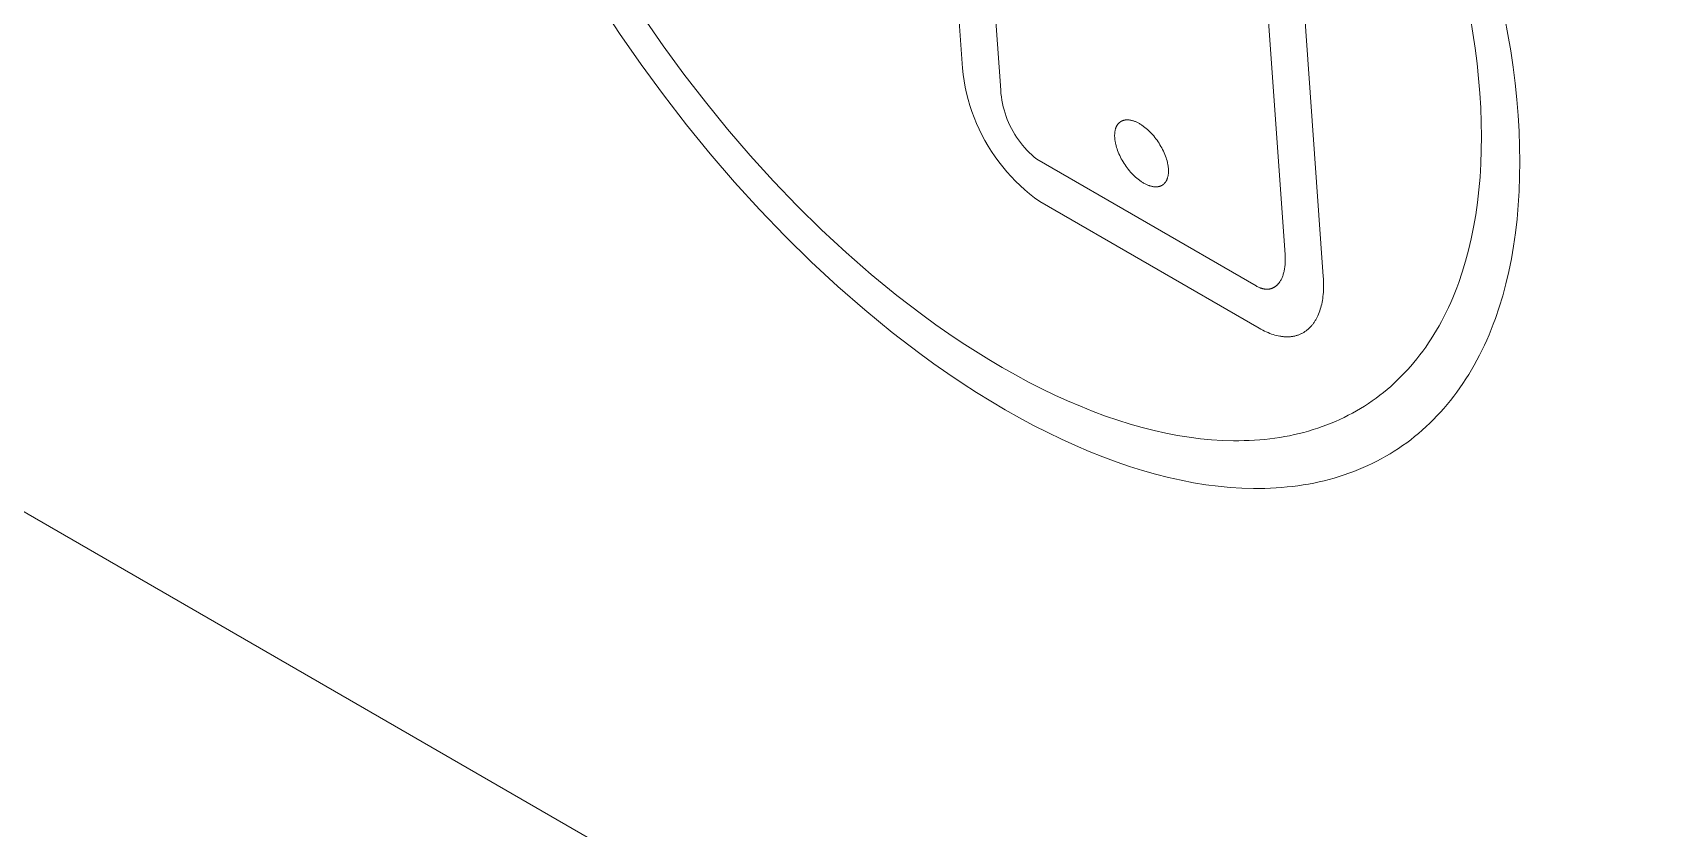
# Model space of a CAD drawing. Header units: millimetres. Extents: x -279 to 4999, y 61 to 3536.
# Drawn here: x 3537.98 to 3573.79, y 1871.23 to 1888.87 of the extents above; entities that cross this region are included whole.
import ezdxf

# ---------------------------------------------------------------- set-up
doc = ezdxf.new("R2010")
doc.units = ezdxf.units.MM
doc.layers.add('ZANO_R', color=7, linetype='Continuous', lineweight=0)

msp = doc.modelspace()

# ---------------------------------------------------------------- linework, layer by layer
at = {"layer": 'ZANO_R'}
for p, q in [((4521.23, 1310.465), (3485.725, 1908.314)), ((3557.691, 1900.718), (3558.588, 1888.077)), ((3559.435, 1887.588), (3558.538, 1900.229)), ((3564.839, 1896.591), (3565.736, 1883.95)), ((3566.583, 1883.461), (3565.686, 1896.102)), ((3550.529, 1889.546), (3550.989, 1888.847)), ((3551.955, 1888.571), (3551.51, 1889.211)), ((3569.843, 1889.19), (3569.899, 1888.853)), ((3570.675, 1888.824), (3570.608, 1889.189)), ((3550.989, 1888.847), (3551.468, 1888.159)), ((3552.416, 1887.943), (3551.955, 1888.571)), ((3569.899, 1888.853), (3569.948, 1888.517)), ((3569.948, 1888.517), (3569.989, 1888.183)), ((3570.735, 1888.462), (3570.675, 1888.824)), ((3551.468, 1888.159), (3551.963, 1887.485)), ((3569.989, 1888.183), (3570.024, 1887.851)), ((3570.787, 1888.101), (3570.735, 1888.462)), ((3552.892, 1887.328), (3552.416, 1887.943)), ((3558.588, 1888.077), (3558.604, 1887.937)), ((3558.604, 1887.937), (3558.624, 1887.798)), ((3558.624, 1887.798), (3558.65, 1887.659)), ((3570.024, 1887.851), (3570.051, 1887.521)), ((3570.832, 1887.742), (3570.787, 1888.101)), ((3551.963, 1887.485), (3552.473, 1886.825)), ((3558.65, 1887.659), (3558.68, 1887.521)), ((3558.68, 1887.521), (3558.715, 1887.385)), ((3559.441, 1887.514), (3559.435, 1887.588)), ((3559.45, 1887.441), (3559.441, 1887.514)), ((3559.461, 1887.368), (3559.45, 1887.441)), ((3570.051, 1887.521), (3570.07, 1887.196)), ((3570.869, 1887.386), (3570.832, 1887.742)), ((3553.381, 1886.728), (3552.892, 1887.328)), ((3558.715, 1887.385), (3558.754, 1887.25)), ((3558.754, 1887.25), (3558.798, 1887.116)), ((3558.798, 1887.116), (3558.847, 1886.984)), ((3559.475, 1887.295), (3559.461, 1887.368)), ((3559.491, 1887.223), (3559.475, 1887.295)), ((3559.51, 1887.151), (3559.491, 1887.223)), ((3559.531, 1887.08), (3559.51, 1887.151)), ((3559.555, 1887.01), (3559.531, 1887.08)), ((3570.07, 1887.196), (3570.082, 1886.877)), ((3570.898, 1887.032), (3570.869, 1887.386)), ((3552.473, 1886.825), (3552.999, 1886.181)), ((3553.884, 1886.144), (3553.381, 1886.728)), ((3558.847, 1886.984), (3558.9, 1886.853)), ((3558.9, 1886.853), (3558.958, 1886.725)), ((3558.958, 1886.725), (3559.02, 1886.598)), ((3559.581, 1886.941), (3559.555, 1887.01)), ((3559.609, 1886.873), (3559.581, 1886.941)), ((3559.64, 1886.806), (3559.609, 1886.873)), ((3559.673, 1886.74), (3559.64, 1886.806)), ((3559.709, 1886.675), (3559.673, 1886.74)), ((3561.977, 1886.727), (3561.974, 1886.714)), ((3561.981, 1886.739), (3561.977, 1886.727)), ((3561.985, 1886.751), (3561.981, 1886.739)), ((3561.987, 1886.757), (3561.985, 1886.751)), ((3561.989, 1886.763), (3561.987, 1886.757)), ((3561.992, 1886.768), (3561.989, 1886.763)), ((3561.994, 1886.774), (3561.992, 1886.768)), ((3561.996, 1886.78), (3561.994, 1886.774)), ((3561.999, 1886.785), (3561.996, 1886.78)), ((3562.002, 1886.79), (3561.999, 1886.785)), ((3562.004, 1886.796), (3562.002, 1886.79)), ((3562.007, 1886.801), (3562.004, 1886.796)), ((3562.01, 1886.806), (3562.007, 1886.801)), ((3562.013, 1886.811), (3562.01, 1886.806)), ((3562.016, 1886.816), (3562.013, 1886.811)), ((3562.019, 1886.82), (3562.016, 1886.816)), ((3562.023, 1886.825), (3562.019, 1886.82)), ((3562.026, 1886.83), (3562.023, 1886.825)), ((3562.029, 1886.834), (3562.026, 1886.83)), ((3562.033, 1886.839), (3562.029, 1886.834)), ((3562.036, 1886.843), (3562.033, 1886.839)), ((3562.04, 1886.847), (3562.036, 1886.843)), ((3562.043, 1886.851), (3562.04, 1886.847)), ((3562.047, 1886.855), (3562.043, 1886.851)), ((3562.051, 1886.859), (3562.047, 1886.855)), ((3562.055, 1886.863), (3562.051, 1886.859)), ((3562.059, 1886.867), (3562.055, 1886.863)), ((3562.063, 1886.87), (3562.059, 1886.867)), ((3562.067, 1886.874), (3562.063, 1886.87)), ((3562.071, 1886.877), (3562.067, 1886.874)), ((3562.075, 1886.88), (3562.071, 1886.877)), ((3562.079, 1886.884), (3562.075, 1886.88)), ((3562.084, 1886.887), (3562.079, 1886.884)), ((3562.088, 1886.89), (3562.084, 1886.887)), ((3562.093, 1886.893), (3562.088, 1886.89)), ((3562.097, 1886.896), (3562.093, 1886.893)), ((3562.102, 1886.898), (3562.097, 1886.896)), ((3562.106, 1886.901), (3562.102, 1886.898)), ((3562.111, 1886.903), (3562.106, 1886.901)), ((3562.116, 1886.906), (3562.111, 1886.903)), ((3562.121, 1886.908), (3562.116, 1886.906)), ((3562.126, 1886.91), (3562.121, 1886.908)), ((3562.131, 1886.912), (3562.126, 1886.91)), ((3562.136, 1886.914), (3562.131, 1886.912)), ((3562.141, 1886.916), (3562.136, 1886.914)), ((3562.146, 1886.918), (3562.141, 1886.916)), ((3562.151, 1886.92), (3562.146, 1886.918)), ((3562.157, 1886.921), (3562.151, 1886.92)), ((3562.162, 1886.923), (3562.157, 1886.921)), ((3562.167, 1886.924), (3562.162, 1886.923)), ((3562.173, 1886.926), (3562.167, 1886.924)), ((3562.178, 1886.927), (3562.173, 1886.926)), ((3562.184, 1886.928), (3562.178, 1886.927)), ((3562.19, 1886.929), (3562.184, 1886.928)), ((3562.195, 1886.93), (3562.19, 1886.929)), ((3562.201, 1886.93), (3562.195, 1886.93)), ((3562.207, 1886.931), (3562.201, 1886.93)), ((3562.213, 1886.931), (3562.207, 1886.931)), ((3562.219, 1886.932), (3562.213, 1886.931)), ((3562.225, 1886.932), (3562.219, 1886.932)), ((3562.231, 1886.932), (3562.225, 1886.932)), ((3562.237, 1886.932), (3562.231, 1886.932)), ((3562.243, 1886.932), (3562.237, 1886.932)), ((3562.255, 1886.932), (3562.243, 1886.932)), ((3562.268, 1886.931), (3562.255, 1886.932)), ((3562.281, 1886.93), (3562.268, 1886.931)), ((3562.294, 1886.928), (3562.281, 1886.93)), ((3562.307, 1886.926), (3562.294, 1886.928)), ((3562.32, 1886.924), (3562.307, 1886.926)), ((3562.334, 1886.921), (3562.32, 1886.924)), ((3562.347, 1886.917), (3562.334, 1886.921)), ((3562.361, 1886.913), (3562.347, 1886.917)), ((3562.375, 1886.909), (3562.361, 1886.913)), ((3562.39, 1886.904), (3562.375, 1886.909)), ((3562.404, 1886.899), (3562.39, 1886.904)), ((3562.418, 1886.893), (3562.404, 1886.899)), ((3562.433, 1886.887), (3562.418, 1886.893)), ((3562.448, 1886.88), (3562.433, 1886.887)), ((3562.463, 1886.873), (3562.448, 1886.88)), ((3562.478, 1886.865), (3562.463, 1886.873)), ((3562.493, 1886.857), (3562.478, 1886.865)), ((3562.508, 1886.848), (3562.493, 1886.857)), ((3562.524, 1886.839), (3562.508, 1886.848)), ((3562.539, 1886.83), (3562.524, 1886.839)), ((3562.554, 1886.82), (3562.539, 1886.83)), ((3562.57, 1886.81), (3562.554, 1886.82)), ((3562.585, 1886.799), (3562.57, 1886.81)), ((3562.6, 1886.788), (3562.585, 1886.799)), ((3562.629, 1886.765), (3562.6, 1886.788)), ((3562.659, 1886.742), (3562.629, 1886.765)), ((3562.688, 1886.716), (3562.659, 1886.742)), ((3570.082, 1886.877), (3570.086, 1886.565)), ((3570.919, 1886.683), (3570.898, 1887.032)), ((3559.02, 1886.598), (3559.086, 1886.474)), ((3559.086, 1886.474), (3559.157, 1886.352)), ((3559.746, 1886.611), (3559.709, 1886.675)), ((3559.786, 1886.549), (3559.746, 1886.611)), ((3559.828, 1886.488), (3559.786, 1886.549)), ((3559.872, 1886.428), (3559.828, 1886.488)), ((3559.918, 1886.371), (3559.872, 1886.428)), ((3559.966, 1886.314), (3559.918, 1886.371)), ((3561.96, 1886.615), (3561.959, 1886.599)), ((3561.959, 1886.599), (3561.959, 1886.583)), ((3561.959, 1886.583), (3561.959, 1886.567)), ((3561.959, 1886.567), (3561.96, 1886.551)), ((3561.962, 1886.645), (3561.96, 1886.63)), ((3561.96, 1886.63), (3561.96, 1886.615)), ((3561.96, 1886.551), (3561.961, 1886.534)), ((3561.961, 1886.534), (3561.962, 1886.517)), ((3561.963, 1886.659), (3561.962, 1886.645)), ((3561.962, 1886.517), (3561.964, 1886.499)), ((3561.965, 1886.673), (3561.963, 1886.659)), ((3561.964, 1886.499), (3561.966, 1886.482)), ((3561.968, 1886.687), (3561.965, 1886.673)), ((3561.966, 1886.482), (3561.969, 1886.465)), ((3561.97, 1886.701), (3561.968, 1886.687)), ((3561.969, 1886.465), (3561.971, 1886.447)), ((3561.974, 1886.714), (3561.97, 1886.701)), ((3561.971, 1886.447), (3561.975, 1886.43)), ((3561.975, 1886.43), (3561.978, 1886.412)), ((3561.978, 1886.412), (3561.982, 1886.394)), ((3561.982, 1886.394), (3561.991, 1886.358)), ((3562.716, 1886.69), (3562.688, 1886.716)), ((3562.744, 1886.663), (3562.716, 1886.69)), ((3562.771, 1886.634), (3562.744, 1886.663)), ((3562.798, 1886.605), (3562.771, 1886.634)), ((3562.824, 1886.575), (3562.798, 1886.605)), ((3562.849, 1886.544), (3562.824, 1886.575)), ((3562.874, 1886.512), (3562.849, 1886.544)), ((3562.898, 1886.479), (3562.874, 1886.512)), ((3562.921, 1886.446), (3562.898, 1886.479)), ((3562.943, 1886.413), (3562.921, 1886.446)), ((3562.964, 1886.378), (3562.943, 1886.413)), ((3562.985, 1886.344), (3562.964, 1886.378)), ((3570.086, 1886.565), (3570.083, 1886.258)), ((3570.931, 1886.341), (3570.919, 1886.683)), ((3552.999, 1886.181), (3553.539, 1885.554)), ((3554.399, 1885.577), (3553.884, 1886.144)), ((3559.157, 1886.352), (3559.232, 1886.233)), ((3559.232, 1886.233), (3559.311, 1886.116)), ((3559.311, 1886.116), (3559.394, 1886.002)), ((3559.394, 1886.002), (3559.48, 1885.891)), ((3560.016, 1886.26), (3559.966, 1886.314)), ((3560.068, 1886.207), (3560.016, 1886.26)), ((3560.122, 1886.156), (3560.068, 1886.207)), ((3560.177, 1886.107), (3560.122, 1886.156)), ((3560.234, 1886.06), (3560.177, 1886.107)), ((3565.095, 1883.254), (3560.234, 1886.06)), ((3561.991, 1886.358), (3562.001, 1886.323)), ((3562.001, 1886.323), (3562.013, 1886.287)), ((3562.013, 1886.287), (3562.026, 1886.251)), ((3562.026, 1886.251), (3562.04, 1886.215)), ((3562.04, 1886.215), (3562.055, 1886.179)), ((3562.055, 1886.179), (3562.071, 1886.143)), ((3562.071, 1886.143), (3562.088, 1886.107)), ((3562.088, 1886.107), (3562.107, 1886.072)), ((3562.107, 1886.072), (3562.126, 1886.037)), ((3562.126, 1886.037), (3562.146, 1886.002)), ((3562.146, 1886.002), (3562.168, 1885.968)), ((3563.004, 1886.309), (3562.985, 1886.344)), ((3563.022, 1886.273), (3563.004, 1886.309)), ((3563.04, 1886.238), (3563.022, 1886.273)), ((3563.056, 1886.202), (3563.04, 1886.238)), ((3563.071, 1886.166), (3563.056, 1886.202)), ((3563.085, 1886.13), (3563.071, 1886.166)), ((3563.098, 1886.094), (3563.085, 1886.13)), ((3563.11, 1886.058), (3563.098, 1886.094)), ((3563.12, 1886.022), (3563.11, 1886.058)), ((3563.129, 1885.987), (3563.12, 1886.022)), ((3570.083, 1886.258), (3570.073, 1885.959)), ((3570.936, 1886.005), (3570.931, 1886.341)), ((3570.933, 1885.676), (3570.936, 1886.005)), ((3559.48, 1885.891), (3559.571, 1885.783)), ((3559.571, 1885.783), (3559.665, 1885.679)), ((3559.665, 1885.679), (3559.763, 1885.577)), ((3562.168, 1885.968), (3562.19, 1885.934)), ((3562.19, 1885.934), (3562.213, 1885.901)), ((3562.213, 1885.901), (3562.237, 1885.869)), ((3562.237, 1885.869), (3562.261, 1885.837)), ((3562.261, 1885.837), (3562.287, 1885.806)), ((3562.287, 1885.806), (3562.313, 1885.776)), ((3562.313, 1885.776), (3562.339, 1885.746)), ((3562.339, 1885.746), (3562.367, 1885.718)), ((3562.367, 1885.718), (3562.395, 1885.691)), ((3562.395, 1885.691), (3562.423, 1885.664)), ((3562.423, 1885.664), (3562.452, 1885.639)), ((3563.133, 1885.969), (3563.129, 1885.987)), ((3563.13, 1885.642), (3563.134, 1885.654)), ((3563.136, 1885.951), (3563.133, 1885.969)), ((3563.134, 1885.654), (3563.137, 1885.667)), ((3563.139, 1885.934), (3563.136, 1885.951)), ((3563.137, 1885.667), (3563.14, 1885.68)), ((3563.142, 1885.916), (3563.139, 1885.934)), ((3563.14, 1885.68), (3563.143, 1885.693)), ((3563.145, 1885.899), (3563.142, 1885.916)), ((3563.143, 1885.693), (3563.145, 1885.707)), ((3563.147, 1885.881), (3563.145, 1885.899)), ((3563.145, 1885.707), (3563.147, 1885.721)), ((3563.149, 1885.864), (3563.147, 1885.881)), ((3563.147, 1885.721), (3563.149, 1885.736)), ((3563.15, 1885.847), (3563.149, 1885.864)), ((3563.149, 1885.736), (3563.15, 1885.751)), ((3563.151, 1885.83), (3563.15, 1885.847)), ((3563.15, 1885.751), (3563.151, 1885.766)), ((3563.152, 1885.814), (3563.151, 1885.83)), ((3563.151, 1885.766), (3563.152, 1885.781)), ((3563.152, 1885.797), (3563.152, 1885.814)), ((3563.152, 1885.781), (3563.152, 1885.797)), ((3570.055, 1885.666), (3570.03, 1885.379)), ((3570.073, 1885.959), (3570.055, 1885.666)), ((3570.921, 1885.355), (3570.933, 1885.676)), ((3553.539, 1885.554), (3554.092, 1884.945)), ((3554.926, 1885.029), (3554.399, 1885.577)), ((3559.763, 1885.577), (3559.864, 1885.479)), ((3559.864, 1885.479), (3559.968, 1885.385)), ((3559.968, 1885.385), (3560.076, 1885.294)), ((3560.076, 1885.294), (3560.187, 1885.207)), ((3562.452, 1885.639), (3562.481, 1885.615)), ((3562.481, 1885.615), (3562.511, 1885.593)), ((3562.511, 1885.593), (3562.526, 1885.582)), ((3562.526, 1885.582), (3562.541, 1885.571)), ((3562.541, 1885.571), (3562.556, 1885.561)), ((3562.556, 1885.561), (3562.571, 1885.551)), ((3562.571, 1885.551), (3562.586, 1885.542)), ((3562.586, 1885.542), (3562.602, 1885.533)), ((3562.602, 1885.533), (3562.617, 1885.524)), ((3562.617, 1885.524), (3562.632, 1885.516)), ((3562.632, 1885.516), (3562.647, 1885.508)), ((3562.647, 1885.508), (3562.662, 1885.501)), ((3562.662, 1885.501), (3562.677, 1885.494)), ((3562.677, 1885.494), (3562.692, 1885.488)), ((3562.692, 1885.488), (3562.706, 1885.482)), ((3562.706, 1885.482), (3562.721, 1885.477)), ((3562.721, 1885.477), (3562.735, 1885.472)), ((3562.735, 1885.472), (3562.749, 1885.468)), ((3562.749, 1885.468), (3562.763, 1885.464)), ((3562.763, 1885.464), (3562.777, 1885.46)), ((3562.777, 1885.46), (3562.79, 1885.457)), ((3562.79, 1885.457), (3562.804, 1885.455)), ((3562.804, 1885.455), (3562.817, 1885.452)), ((3562.817, 1885.452), (3562.83, 1885.451)), ((3562.83, 1885.451), (3562.843, 1885.449)), ((3562.843, 1885.449), (3562.855, 1885.449)), ((3562.855, 1885.449), (3562.868, 1885.448)), ((3562.868, 1885.448), (3562.874, 1885.448)), ((3562.874, 1885.448), (3562.88, 1885.448)), ((3562.88, 1885.448), (3562.886, 1885.449)), ((3562.886, 1885.449), (3562.892, 1885.449)), ((3562.892, 1885.449), (3562.898, 1885.449)), ((3562.898, 1885.449), (3562.904, 1885.45)), ((3562.904, 1885.45), (3562.909, 1885.45)), ((3562.909, 1885.45), (3562.915, 1885.451)), ((3562.915, 1885.451), (3562.921, 1885.452)), ((3562.921, 1885.452), (3562.927, 1885.453)), ((3562.927, 1885.453), (3562.932, 1885.454)), ((3562.932, 1885.454), (3562.938, 1885.455)), ((3562.938, 1885.455), (3562.943, 1885.456)), ((3562.943, 1885.456), (3562.949, 1885.458)), ((3562.949, 1885.458), (3562.954, 1885.459)), ((3562.954, 1885.459), (3562.959, 1885.461)), ((3562.959, 1885.461), (3562.965, 1885.463)), ((3562.965, 1885.463), (3562.97, 1885.464)), ((3562.97, 1885.464), (3562.975, 1885.466)), ((3562.975, 1885.466), (3562.98, 1885.468)), ((3562.98, 1885.468), (3562.985, 1885.47)), ((3562.985, 1885.47), (3562.99, 1885.473)), ((3562.99, 1885.473), (3562.995, 1885.475)), ((3562.995, 1885.475), (3563, 1885.477)), ((3563, 1885.477), (3563.004, 1885.48)), ((3563.004, 1885.48), (3563.009, 1885.482)), ((3563.009, 1885.482), (3563.014, 1885.485)), ((3563.014, 1885.485), (3563.018, 1885.488)), ((3563.018, 1885.488), (3563.023, 1885.491)), ((3563.023, 1885.491), (3563.027, 1885.494)), ((3563.027, 1885.494), (3563.031, 1885.497)), ((3563.031, 1885.497), (3563.036, 1885.5)), ((3563.036, 1885.5), (3563.04, 1885.504)), ((3563.04, 1885.504), (3563.044, 1885.507)), ((3563.044, 1885.507), (3563.048, 1885.51)), ((3563.048, 1885.51), (3563.052, 1885.514)), ((3563.052, 1885.514), (3563.056, 1885.518)), ((3563.056, 1885.518), (3563.06, 1885.522)), ((3563.06, 1885.522), (3563.064, 1885.526)), ((3563.064, 1885.526), (3563.067, 1885.53)), ((3563.067, 1885.53), (3563.071, 1885.534)), ((3563.071, 1885.534), (3563.075, 1885.538)), ((3563.075, 1885.538), (3563.078, 1885.542)), ((3563.078, 1885.542), (3563.082, 1885.547)), ((3563.082, 1885.547), (3563.085, 1885.551)), ((3563.085, 1885.551), (3563.088, 1885.556)), ((3563.088, 1885.556), (3563.091, 1885.56)), ((3563.091, 1885.56), (3563.095, 1885.565)), ((3563.095, 1885.565), (3563.098, 1885.57)), ((3563.098, 1885.57), (3563.101, 1885.575)), ((3563.101, 1885.575), (3563.104, 1885.58)), ((3563.104, 1885.58), (3563.106, 1885.585)), ((3563.106, 1885.585), (3563.109, 1885.59)), ((3563.109, 1885.59), (3563.112, 1885.596)), ((3563.112, 1885.596), (3563.114, 1885.601)), ((3563.114, 1885.601), (3563.117, 1885.607)), ((3563.117, 1885.607), (3563.119, 1885.612)), ((3563.119, 1885.612), (3563.122, 1885.618)), ((3563.122, 1885.618), (3563.124, 1885.624)), ((3563.124, 1885.624), (3563.126, 1885.63)), ((3563.126, 1885.63), (3563.13, 1885.642)), ((3570.03, 1885.379), (3569.998, 1885.099)), ((3570.902, 1885.04), (3570.921, 1885.355)), ((3554.092, 1884.945), (3554.658, 1884.356)), ((3555.464, 1884.5), (3554.926, 1885.029)), ((3560.187, 1885.207), (3560.3, 1885.123)), ((3560.3, 1885.123), (3565.161, 1882.317)), ((3569.998, 1885.099), (3569.959, 1884.826)), ((3570.876, 1884.732), (3570.902, 1885.04)), ((3569.959, 1884.826), (3569.913, 1884.559)), ((3570.841, 1884.432), (3570.876, 1884.732)), ((3554.658, 1884.356), (3555.235, 1883.788)), ((3556.011, 1883.992), (3555.464, 1884.5)), ((3569.861, 1884.299), (3569.801, 1884.046)), ((3569.913, 1884.559), (3569.861, 1884.299)), ((3570.8, 1884.138), (3570.841, 1884.432)), ((3556.568, 1883.506), (3556.011, 1883.992)), ((3565.736, 1883.95), (3565.739, 1883.895)), ((3565.739, 1883.895), (3565.74, 1883.841)), ((3569.801, 1884.046), (3569.735, 1883.8)), ((3570.694, 1883.573), (3570.75, 1883.852)), ((3570.75, 1883.852), (3570.8, 1884.138)), ((3555.235, 1883.788), (3555.823, 1883.243)), ((3557.134, 1883.043), (3556.568, 1883.506)), ((3565.691, 1883.495), (3565.684, 1883.476)), ((3565.697, 1883.515), (3565.691, 1883.495)), ((3565.703, 1883.535), (3565.697, 1883.515)), ((3565.708, 1883.556), (3565.703, 1883.535)), ((3565.713, 1883.577), (3565.708, 1883.556)), ((3565.718, 1883.598), (3565.713, 1883.577)), ((3565.722, 1883.62), (3565.718, 1883.598)), ((3565.726, 1883.643), (3565.722, 1883.62)), ((3565.729, 1883.666), (3565.726, 1883.643)), ((3565.732, 1883.69), (3565.729, 1883.666)), ((3565.734, 1883.714), (3565.732, 1883.69)), ((3565.736, 1883.738), (3565.734, 1883.714)), ((3565.738, 1883.763), (3565.736, 1883.738)), ((3565.739, 1883.788), (3565.738, 1883.763)), ((3565.74, 1883.814), (3565.739, 1883.788)), ((3565.74, 1883.841), (3565.74, 1883.814)), ((3569.662, 1883.561), (3569.583, 1883.328)), ((3569.735, 1883.8), (3569.662, 1883.561)), ((3570.63, 1883.301), (3570.694, 1883.573)), ((3555.823, 1883.243), (3556.421, 1882.721)), ((3565.113, 1883.244), (3565.095, 1883.254)), ((3565.131, 1883.234), (3565.113, 1883.244)), ((3565.149, 1883.226), (3565.131, 1883.234)), ((3565.166, 1883.218), (3565.149, 1883.226)), ((3565.184, 1883.211), (3565.166, 1883.218)), ((3565.193, 1883.208), (3565.184, 1883.211)), ((3565.201, 1883.205), (3565.193, 1883.208)), ((3565.21, 1883.202), (3565.201, 1883.205)), ((3565.219, 1883.199), (3565.21, 1883.202)), ((3565.227, 1883.197), (3565.219, 1883.199)), ((3565.236, 1883.194), (3565.227, 1883.197)), ((3565.244, 1883.192), (3565.236, 1883.194)), ((3565.253, 1883.19), (3565.244, 1883.192)), ((3565.261, 1883.189), (3565.253, 1883.19)), ((3565.269, 1883.187), (3565.261, 1883.189)), ((3565.278, 1883.186), (3565.269, 1883.187)), ((3565.286, 1883.185), (3565.278, 1883.186)), ((3565.294, 1883.184), (3565.286, 1883.185)), ((3565.302, 1883.183), (3565.294, 1883.184)), ((3565.31, 1883.182), (3565.302, 1883.183)), ((3565.318, 1883.182), (3565.31, 1883.182)), ((3565.326, 1883.182), (3565.318, 1883.182)), ((3565.334, 1883.181), (3565.326, 1883.182)), ((3565.342, 1883.182), (3565.334, 1883.181)), ((3565.35, 1883.182), (3565.342, 1883.182)), ((3565.358, 1883.182), (3565.35, 1883.182)), ((3565.365, 1883.183), (3565.358, 1883.182)), ((3565.373, 1883.184), (3565.365, 1883.183)), ((3565.38, 1883.185), (3565.373, 1883.184)), ((3565.388, 1883.186), (3565.38, 1883.185)), ((3565.395, 1883.187), (3565.388, 1883.186)), ((3565.403, 1883.189), (3565.395, 1883.187)), ((3565.41, 1883.19), (3565.403, 1883.189)), ((3565.417, 1883.192), (3565.41, 1883.19)), ((3565.425, 1883.194), (3565.417, 1883.192)), ((3565.432, 1883.196), (3565.425, 1883.194)), ((3565.439, 1883.199), (3565.432, 1883.196)), ((3565.446, 1883.201), (3565.439, 1883.199)), ((3565.453, 1883.204), (3565.446, 1883.201)), ((3565.46, 1883.207), (3565.453, 1883.204)), ((3565.467, 1883.21), (3565.46, 1883.207)), ((3565.473, 1883.213), (3565.467, 1883.21)), ((3565.48, 1883.216), (3565.473, 1883.213)), ((3565.487, 1883.22), (3565.48, 1883.216)), ((3565.493, 1883.223), (3565.487, 1883.22)), ((3565.5, 1883.227), (3565.493, 1883.223)), ((3565.506, 1883.231), (3565.5, 1883.227)), ((3565.512, 1883.235), (3565.506, 1883.231)), ((3565.519, 1883.24), (3565.512, 1883.235)), ((3565.525, 1883.244), (3565.519, 1883.24)), ((3565.531, 1883.249), (3565.525, 1883.244)), ((3565.537, 1883.254), (3565.531, 1883.249)), ((3565.543, 1883.259), (3565.537, 1883.254)), ((3565.549, 1883.264), (3565.543, 1883.259)), ((3565.555, 1883.269), (3565.549, 1883.264)), ((3565.561, 1883.274), (3565.555, 1883.269)), ((3565.566, 1883.28), (3565.561, 1883.274)), ((3565.572, 1883.286), (3565.566, 1883.28)), ((3565.577, 1883.292), (3565.572, 1883.286)), ((3565.583, 1883.298), (3565.577, 1883.292)), ((3565.588, 1883.304), (3565.583, 1883.298)), ((3565.593, 1883.31), (3565.588, 1883.304)), ((3565.599, 1883.317), (3565.593, 1883.31)), ((3565.604, 1883.323), (3565.599, 1883.317)), ((3565.609, 1883.33), (3565.604, 1883.323)), ((3565.614, 1883.337), (3565.609, 1883.33)), ((3565.619, 1883.344), (3565.614, 1883.337)), ((3565.628, 1883.359), (3565.619, 1883.344)), ((3565.637, 1883.374), (3565.628, 1883.359)), ((3565.646, 1883.389), (3565.637, 1883.374)), ((3565.654, 1883.406), (3565.646, 1883.389)), ((3565.662, 1883.422), (3565.654, 1883.406)), ((3565.67, 1883.44), (3565.662, 1883.422)), ((3565.677, 1883.458), (3565.67, 1883.44)), ((3565.684, 1883.476), (3565.677, 1883.458)), ((3566.586, 1883.409), (3566.583, 1883.461)), ((3566.584, 1883.113), (3566.587, 1883.16)), ((3566.588, 1883.357), (3566.586, 1883.409)), ((3566.587, 1883.16), (3566.588, 1883.208)), ((3566.589, 1883.306), (3566.588, 1883.357)), ((3566.588, 1883.208), (3566.589, 1883.257)), ((3566.589, 1883.257), (3566.589, 1883.306)), ((3569.541, 1883.215), (3569.497, 1883.103)), ((3569.583, 1883.328), (3569.541, 1883.215)), ((3570.559, 1883.037), (3570.63, 1883.301)), ((3557.707, 1882.605), (3557.134, 1883.043)), ((3566.527, 1882.774), (3566.537, 1882.813)), ((3566.537, 1882.813), (3566.547, 1882.852)), ((3566.547, 1882.852), (3566.555, 1882.893)), ((3566.555, 1882.893), (3566.563, 1882.935)), ((3566.563, 1882.935), (3566.569, 1882.978)), ((3566.569, 1882.978), (3566.575, 1883.022)), ((3566.575, 1883.022), (3566.58, 1883.067)), ((3566.58, 1883.067), (3566.584, 1883.113)), ((3569.356, 1882.778), (3569.306, 1882.674)), ((3569.405, 1882.885), (3569.356, 1882.778)), ((3569.452, 1882.993), (3569.405, 1882.885)), ((3569.497, 1883.103), (3569.452, 1882.993)), ((3570.395, 1882.53), (3570.48, 1882.78)), ((3570.48, 1882.78), (3570.559, 1883.037)), ((3556.421, 1882.721), (3557.028, 1882.224)), ((3557.996, 1882.396), (3557.707, 1882.605)), ((3566.358, 1882.416), (3566.368, 1882.43)), ((3566.368, 1882.43), (3566.377, 1882.443)), ((3566.377, 1882.443), (3566.387, 1882.457)), ((3566.387, 1882.457), (3566.396, 1882.471)), ((3566.396, 1882.471), (3566.405, 1882.486)), ((3566.405, 1882.486), (3566.414, 1882.501)), ((3566.414, 1882.501), (3566.422, 1882.516)), ((3566.422, 1882.516), (3566.431, 1882.531)), ((3566.431, 1882.531), (3566.447, 1882.562)), ((3566.447, 1882.562), (3566.462, 1882.595)), ((3566.462, 1882.595), (3566.477, 1882.628)), ((3566.477, 1882.628), (3566.491, 1882.663)), ((3566.491, 1882.663), (3566.504, 1882.699)), ((3566.504, 1882.699), (3566.516, 1882.736)), ((3566.516, 1882.736), (3566.527, 1882.774)), ((3569.202, 1882.469), (3569.147, 1882.37)), ((3569.255, 1882.571), (3569.202, 1882.469)), ((3569.306, 1882.674), (3569.255, 1882.571)), ((3570.35, 1882.408), (3570.395, 1882.53)), ((3557.028, 1882.224), (3557.644, 1881.754)), ((3558.287, 1882.193), (3557.996, 1882.396)), ((3558.579, 1881.996), (3558.287, 1882.193)), ((3565.161, 1882.317), (3565.201, 1882.295)), ((3565.201, 1882.295), (3565.241, 1882.273)), ((3565.241, 1882.273), (3565.281, 1882.254)), ((3565.281, 1882.254), (3565.32, 1882.235)), ((3565.32, 1882.235), (3565.359, 1882.219)), ((3565.359, 1882.219), (3565.398, 1882.203)), ((3565.398, 1882.203), (3565.436, 1882.189)), ((3565.436, 1882.189), (3565.473, 1882.177)), ((3565.473, 1882.177), (3565.511, 1882.166)), ((3565.511, 1882.166), (3565.548, 1882.156)), ((3565.548, 1882.156), (3565.584, 1882.148)), ((3565.584, 1882.148), (3565.62, 1882.141)), ((3565.62, 1882.141), (3565.638, 1882.138)), ((3565.638, 1882.138), (3565.655, 1882.135)), ((3565.655, 1882.135), (3565.673, 1882.133)), ((3565.673, 1882.133), (3565.69, 1882.131)), ((3565.69, 1882.131), (3565.708, 1882.129)), ((3565.708, 1882.129), (3565.725, 1882.128)), ((3565.725, 1882.128), (3565.742, 1882.127)), ((3565.742, 1882.127), (3565.759, 1882.127)), ((3565.759, 1882.127), (3565.776, 1882.126)), ((3565.776, 1882.126), (3565.792, 1882.126)), ((3565.792, 1882.126), (3565.809, 1882.127)), ((3565.809, 1882.127), (3565.825, 1882.128)), ((3565.825, 1882.128), (3565.842, 1882.129)), ((3565.842, 1882.129), (3565.858, 1882.13)), ((3565.858, 1882.13), (3565.874, 1882.132)), ((3565.874, 1882.132), (3565.89, 1882.134)), ((3565.89, 1882.134), (3565.905, 1882.136)), ((3565.905, 1882.136), (3565.921, 1882.139)), ((3565.921, 1882.139), (3565.937, 1882.142)), ((3565.937, 1882.142), (3565.952, 1882.145)), ((3565.952, 1882.145), (3565.967, 1882.149)), ((3565.967, 1882.149), (3565.982, 1882.153)), ((3565.982, 1882.153), (3565.997, 1882.157)), ((3565.997, 1882.157), (3566.012, 1882.162)), ((3566.012, 1882.162), (3566.026, 1882.167)), ((3566.026, 1882.167), (3566.041, 1882.172)), ((3566.041, 1882.172), (3566.055, 1882.178)), ((3566.055, 1882.178), (3566.069, 1882.184)), ((3566.069, 1882.184), (3566.083, 1882.19)), ((3566.083, 1882.19), (3566.097, 1882.197)), ((3566.097, 1882.197), (3566.11, 1882.203)), ((3566.11, 1882.203), (3566.124, 1882.21)), ((3566.124, 1882.21), (3566.137, 1882.218)), ((3566.137, 1882.218), (3566.15, 1882.226)), ((3566.15, 1882.226), (3566.163, 1882.234)), ((3566.163, 1882.234), (3566.176, 1882.242)), ((3566.176, 1882.242), (3566.189, 1882.251)), ((3566.189, 1882.251), (3566.201, 1882.26)), ((3566.201, 1882.26), (3566.214, 1882.269)), ((3566.214, 1882.269), (3566.226, 1882.279)), ((3566.226, 1882.279), (3566.238, 1882.288)), ((3566.238, 1882.288), (3566.25, 1882.299)), ((3566.25, 1882.299), (3566.261, 1882.309)), ((3566.261, 1882.309), (3566.273, 1882.32)), ((3566.273, 1882.32), (3566.284, 1882.331)), ((3566.284, 1882.331), (3566.295, 1882.342)), ((3566.295, 1882.342), (3566.306, 1882.354)), ((3566.306, 1882.354), (3566.317, 1882.366)), ((3566.317, 1882.366), (3566.327, 1882.378)), ((3566.327, 1882.378), (3566.338, 1882.39)), ((3566.338, 1882.39), (3566.348, 1882.403)), ((3566.348, 1882.403), (3566.358, 1882.416)), ((3568.975, 1882.083), (3568.914, 1881.991)), ((3569.034, 1882.177), (3568.975, 1882.083)), ((3569.091, 1882.273), (3569.034, 1882.177)), ((3569.147, 1882.37), (3569.091, 1882.273)), ((3570.204, 1882.054), (3570.255, 1882.17)), ((3570.255, 1882.17), (3570.303, 1882.288)), ((3570.303, 1882.288), (3570.35, 1882.408)), ((3557.644, 1881.754), (3557.954, 1881.529)), ((3558.873, 1881.807), (3558.579, 1881.996)), ((3559.168, 1881.625), (3558.873, 1881.807)), ((3568.724, 1881.725), (3568.657, 1881.641)), ((3568.789, 1881.812), (3568.724, 1881.725)), ((3568.852, 1881.9), (3568.789, 1881.812)), ((3568.914, 1881.991), (3568.852, 1881.9)), ((3569.986, 1881.608), (3570.043, 1881.717)), ((3570.043, 1881.717), (3570.099, 1881.827)), ((3570.099, 1881.827), (3570.152, 1881.94)), ((3570.152, 1881.94), (3570.204, 1882.054)), ((3557.954, 1881.529), (3558.266, 1881.311)), ((3559.464, 1881.45), (3559.168, 1881.625)), ((3559.76, 1881.283), (3559.464, 1881.45)), ((3568.45, 1881.397), (3568.378, 1881.32)), ((3568.52, 1881.477), (3568.45, 1881.397)), ((3568.59, 1881.558), (3568.52, 1881.477)), ((3568.657, 1881.641), (3568.59, 1881.558)), ((3569.806, 1881.294), (3569.868, 1881.396)), ((3569.868, 1881.396), (3569.928, 1881.501)), ((3569.928, 1881.501), (3569.986, 1881.608)), ((3558.266, 1881.311), (3558.58, 1881.1)), ((3558.58, 1881.1), (3558.896, 1880.897)), ((3560.053, 1881.126), (3559.76, 1881.283)), ((3560.344, 1880.977), (3560.053, 1881.126)), ((3568.076, 1881.029), (3567.997, 1880.962)), ((3568.153, 1881.099), (3568.076, 1881.029)), ((3568.23, 1881.171), (3568.153, 1881.099)), ((3568.304, 1881.245), (3568.23, 1881.171)), ((3568.378, 1881.32), (3568.304, 1881.245)), ((3569.543, 1880.902), (3569.611, 1880.997)), ((3569.611, 1880.997), (3569.677, 1881.094)), ((3569.677, 1881.094), (3569.742, 1881.193)), ((3569.742, 1881.193), (3569.806, 1881.294)), ((3558.896, 1880.897), (3559.213, 1880.701)), ((3559.213, 1880.701), (3559.531, 1880.513)), ((3560.633, 1880.838), (3560.344, 1880.977)), ((3560.918, 1880.708), (3560.633, 1880.838)), ((3561.201, 1880.588), (3560.918, 1880.708)), ((3567.583, 1880.651), (3567.496, 1880.594)), ((3567.668, 1880.709), (3567.583, 1880.651)), ((3567.753, 1880.769), (3567.668, 1880.709)), ((3567.835, 1880.831), (3567.753, 1880.769)), ((3567.917, 1880.896), (3567.835, 1880.831)), ((3567.997, 1880.962), (3567.917, 1880.896)), ((3569.255, 1880.542), (3569.329, 1880.629)), ((3569.329, 1880.629), (3569.402, 1880.718)), ((3569.402, 1880.718), (3569.473, 1880.809)), ((3569.473, 1880.809), (3569.543, 1880.902)), ((3559.531, 1880.513), (3559.848, 1880.334)), ((3559.848, 1880.334), (3560.163, 1880.165)), ((3561.481, 1880.476), (3561.201, 1880.588)), ((3561.758, 1880.373), (3561.481, 1880.476)), ((3562.032, 1880.28), (3561.758, 1880.373)), ((3562.303, 1880.195), (3562.032, 1880.28)), ((3566.95, 1880.297), (3566.854, 1880.254)), ((3567.044, 1880.341), (3566.95, 1880.297)), ((3567.137, 1880.388), (3567.044, 1880.341)), ((3567.229, 1880.437), (3567.137, 1880.388)), ((3567.319, 1880.487), (3567.229, 1880.437)), ((3567.408, 1880.54), (3567.319, 1880.487)), ((3567.496, 1880.594), (3567.408, 1880.54)), ((3568.942, 1880.214), (3569.023, 1880.293)), ((3569.023, 1880.293), (3569.101, 1880.374)), ((3569.101, 1880.374), (3569.179, 1880.457)), ((3569.179, 1880.457), (3569.255, 1880.542)), ((3560.163, 1880.165), (3560.476, 1880.006)), ((3560.476, 1880.006), (3560.785, 1879.857)), ((3562.571, 1880.119), (3562.303, 1880.195)), ((3562.836, 1880.052), (3562.571, 1880.119)), ((3563.097, 1879.993), (3562.836, 1880.052)), ((3563.355, 1879.944), (3563.097, 1879.993)), ((3563.61, 1879.903), (3563.355, 1879.944)), ((3565.729, 1879.917), (3565.619, 1879.898)), ((3565.837, 1879.937), (3565.729, 1879.917)), ((3565.943, 1879.96), (3565.837, 1879.937)), ((3566.049, 1879.984), (3565.943, 1879.96)), ((3566.154, 1880.011), (3566.049, 1879.984)), ((3566.257, 1880.04), (3566.154, 1880.011)), ((3566.36, 1880.071), (3566.257, 1880.04)), ((3566.461, 1880.103), (3566.36, 1880.071)), ((3566.561, 1880.138), (3566.461, 1880.103)), ((3566.66, 1880.175), (3566.561, 1880.138)), ((3566.758, 1880.213), (3566.66, 1880.175)), ((3566.854, 1880.254), (3566.758, 1880.213)), ((3568.519, 1879.849), (3568.607, 1879.918)), ((3568.607, 1879.918), (3568.693, 1879.989)), ((3568.693, 1879.989), (3568.777, 1880.062)), ((3568.777, 1880.062), (3568.861, 1880.137)), ((3568.861, 1880.137), (3568.942, 1880.214)), ((3560.785, 1879.857), (3561.092, 1879.717)), ((3561.092, 1879.717), (3561.396, 1879.587)), ((3561.396, 1879.587), (3561.696, 1879.468)), ((3563.861, 1879.871), (3563.61, 1879.903)), ((3564.108, 1879.847), (3563.861, 1879.871)), ((3564.351, 1879.832), (3564.108, 1879.847)), ((3564.591, 1879.825), (3564.351, 1879.832)), ((3564.709, 1879.825), (3564.591, 1879.825)), ((3564.827, 1879.827), (3564.709, 1879.825)), ((3564.943, 1879.831), (3564.827, 1879.827)), ((3565.058, 1879.837), (3564.943, 1879.831)), ((3565.173, 1879.845), (3565.058, 1879.837)), ((3565.286, 1879.855), (3565.173, 1879.845)), ((3565.398, 1879.867), (3565.286, 1879.855)), ((3565.509, 1879.882), (3565.398, 1879.867)), ((3565.619, 1879.898), (3565.509, 1879.882)), ((3568.061, 1879.536), (3568.155, 1879.594)), ((3568.155, 1879.594), (3568.248, 1879.655)), ((3568.248, 1879.655), (3568.34, 1879.718)), ((3568.34, 1879.718), (3568.43, 1879.782)), ((3568.43, 1879.782), (3568.519, 1879.849)), ((3561.696, 1879.468), (3561.994, 1879.357)), ((3561.994, 1879.357), (3562.288, 1879.257)), ((3562.288, 1879.257), (3562.579, 1879.166)), ((3567.362, 1879.186), (3567.466, 1879.229)), ((3567.466, 1879.229), (3567.568, 1879.275)), ((3567.568, 1879.275), (3567.669, 1879.323)), ((3567.669, 1879.323), (3567.769, 1879.373)), ((3567.769, 1879.373), (3567.868, 1879.425)), ((3567.868, 1879.425), (3567.965, 1879.48)), ((3567.965, 1879.48), (3568.061, 1879.536)), ((3562.579, 1879.166), (3562.867, 1879.084)), ((3562.867, 1879.084), (3563.151, 1879.012)), ((3563.151, 1879.012), (3563.432, 1878.949)), ((3563.432, 1878.949), (3563.709, 1878.896)), ((3563.709, 1878.896), (3563.982, 1878.852)), ((3563.982, 1878.852), (3564.251, 1878.817)), ((3566.022, 1878.829), (3566.14, 1878.847)), ((3566.14, 1878.847), (3566.257, 1878.867)), ((3566.257, 1878.867), (3566.373, 1878.889)), ((3566.373, 1878.889), (3566.488, 1878.913)), ((3566.488, 1878.913), (3566.601, 1878.94)), ((3566.601, 1878.94), (3566.714, 1878.968)), ((3566.714, 1878.968), (3566.825, 1878.999)), ((3566.825, 1878.999), (3566.935, 1879.032)), ((3566.935, 1879.032), (3567.044, 1879.067)), ((3567.044, 1879.067), (3567.151, 1879.105)), ((3567.151, 1879.105), (3567.257, 1879.144)), ((3567.257, 1879.144), (3567.362, 1879.186)), ((3564.251, 1878.817), (3564.517, 1878.792)), ((3564.517, 1878.792), (3564.778, 1878.776)), ((3564.778, 1878.776), (3565.035, 1878.768)), ((3565.035, 1878.768), (3565.162, 1878.768)), ((3565.162, 1878.768), (3565.288, 1878.77)), ((3565.288, 1878.77), (3565.413, 1878.774)), ((3565.413, 1878.774), (3565.537, 1878.781)), ((3565.537, 1878.781), (3565.66, 1878.79)), ((3565.66, 1878.79), (3565.782, 1878.801)), ((3565.782, 1878.801), (3565.902, 1878.814)), ((3565.902, 1878.814), (3566.022, 1878.829))]:
    msp.add_line(p, q, dxfattribs=at)

doc.saveas('drawing.dxf')
